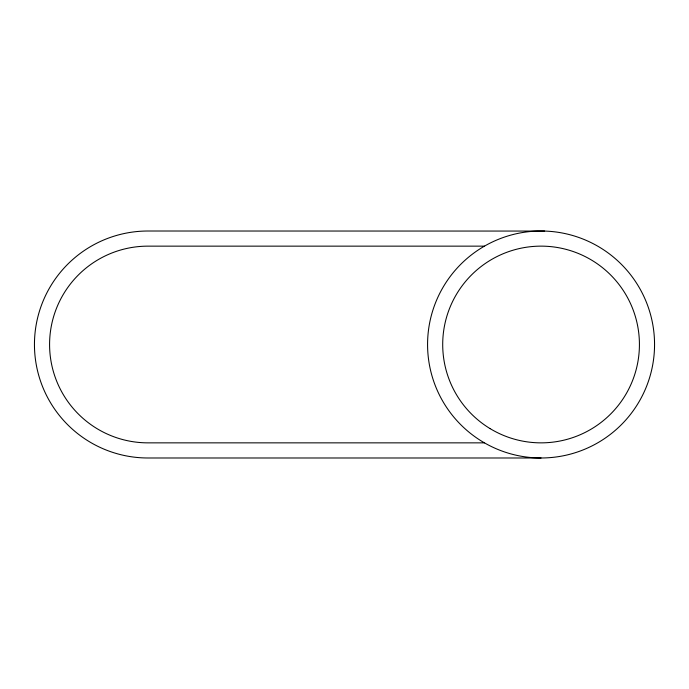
<?xml version="1.0" encoding="UTF-8"?>
<svg xmlns="http://www.w3.org/2000/svg" width="689" height="689" viewBox="0 0 689 689"><rect width="100%" height="100%" fill="white"/><g stroke="black" fill="none" stroke-linecap="round" stroke-linejoin="round"><path stroke-width="1.03" d="M544.629 231.065L537.498 231.065A113.487 113.487 0 0 0 486.391 245.051L483.29 246.817A113.487 113.487 0 0 0 483.29 442.183L486.391 443.949A113.487 113.487 0 0 0 650.528 374.446A113.487 113.487 0 0 0 544.629 231.065L147.937 231.013A113.487 113.487 0 0 0 34.45 344.5A113.487 113.487 0 0 0 147.937 457.987L541.063 457.987M484.47 246.145L147.937 246.145A98.355 98.355 0 0 0 49.582 344.5A98.355 98.355 0 0 0 147.937 442.855L484.47 442.855M490.112 428.627A98.355 98.355 0 0 0 639.401 346.558A98.355 98.355 0 0 0 493.677 258.306A98.355 98.355 0 0 0 490.112 428.627"/></g></svg>
